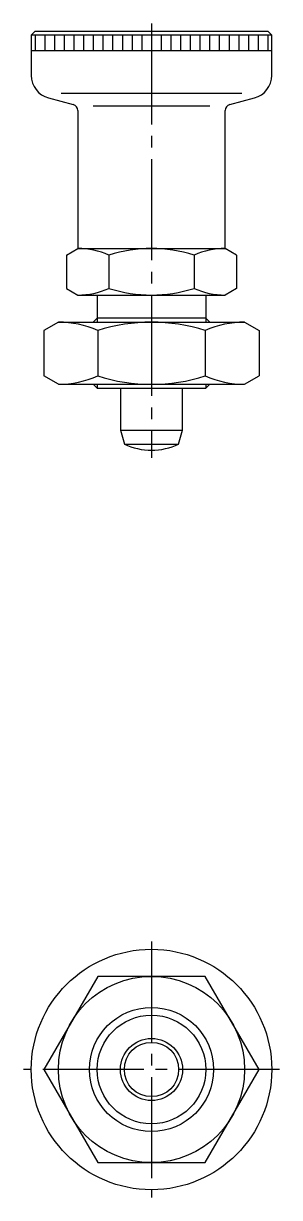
# Model space of a CAD drawing. Extents: x 11 to 154, y 10 to 161.
# Drawn here: x 120.6 to 153.6, y 9.5 to 160.8 of the extents above; entities outside this region: 2.
import ezdxf

# ---------------------------------------------------------------- set-up
doc = ezdxf.new("R2010")
doc.units = 0
doc.linetypes.add('CENTER', pattern=[17.5, 13, -1.5, 1.5, -1.5])
doc.layers.get('0').update_dxf_attribs({"linetype": 'CONTINUOUS'})
doc.layers.add('CENTER', color=1, linetype='CENTER')
doc.styles.get("Standard").update_dxf_attribs({"font": 'txt.shx'})

msp = doc.modelspace()

# ---------------------------------------------------------------- linework, layer by layer
for p, q in [((121.577391, 159.330619), (122.077391, 159.830619)), ((152.577391, 159.330619), (121.577391, 159.330619)), ((121.577391, 159.330619), (121.577391, 154.1326)), ((122.077391, 159.830619), (152.077391, 159.830619)), ((122.113171, 157.330619), (122.113171, 159.330619)), ((123.363171, 157.330619), (123.363171, 159.330619)), ((124.613171, 157.330619), (124.613171, 159.330619)), ((125.863171, 157.330619), (125.863171, 159.330619)), ((127.113171, 157.330619), (127.113171, 159.330619)), ((128.363171, 157.330619), (128.363171, 159.330619)), ((129.613171, 157.330619), (129.613171, 159.330619)), ((130.863171, 157.330619), (130.863171, 159.330619)), ((132.113171, 157.330619), (132.113171, 159.330619)), ((133.363171, 157.330619), (133.363171, 159.330619)), ((134.613171, 157.330619), (134.613171, 159.330619)), ((135.863171, 157.330619), (135.863171, 159.330619)), ((137.113171, 157.330619), (137.113171, 159.330619)), ((138.363171, 157.330619), (138.363171, 159.330619)), ((139.613171, 157.330619), (139.613171, 159.330619)), ((140.863171, 157.330619), (140.863171, 159.330619)), ((142.113171, 157.330619), (142.113171, 159.330619)), ((143.363171, 157.330619), (143.363171, 159.330619)), ((144.613171, 157.330619), (144.613171, 159.330619)), ((145.863171, 157.330619), (145.863171, 159.330619)), ((147.113171, 157.330619), (147.113171, 159.330619)), ((148.363171, 157.330619), (148.363171, 159.330619)), ((149.613171, 157.330619), (149.613171, 159.330619)), ((150.863171, 157.330619), (150.863171, 159.330619)), ((152.077391, 159.830619), (152.577391, 159.330619)), ((152.113171, 157.330619), (152.113171, 159.330619)), ((152.577391, 154.1326), (152.577391, 159.330619)), ((121.577391, 157.330619), (152.577391, 157.330619)), ((125.434653, 151.830619), (148.720128, 151.830619)), ((123.800933, 151.234823), (126.984446, 150.381803)), ((129.577391, 150.222924), (144.577391, 150.222924)), ((147.170335, 150.381803), (150.353848, 151.234823)), ((127.577391, 149.609063), (127.577391, 131.830619)), ((146.577391, 131.830619), (146.577391, 149.609063)), ((126.107735, 130.982114), (127.577391, 131.830619)), ((127.577391, 131.830619), (146.577391, 131.830619)), ((148.047046, 130.982114), (146.577391, 131.830619)), ((126.107735, 130.982114), (126.107735, 126.679125)), ((131.592563, 130.982114), (131.592563, 126.679125)), ((142.562218, 130.982114), (142.562218, 126.679125)), ((148.047046, 130.982114), (148.047046, 126.679125)), ((126.107735, 126.679125), (127.577391, 125.830619)), ((127.577391, 125.830619), (146.577391, 125.830619)), ((130.077391, 125.830619), (130.077391, 122.830619)), ((144.077391, 125.830619), (144.077391, 122.830619)), ((148.047046, 126.679125), (146.577391, 125.830619)), ((130.077391, 122.830619), (129.577391, 122.330619)), ((144.077391, 122.830619), (130.077391, 122.830619)), ((130.077391, 122.830619), (130.077391, 122.330619)), ((144.577391, 122.330619), (144.077391, 122.830619)), ((144.077391, 122.830619), (144.077391, 122.330619)), ((125.077391, 122.330619), (123.220984, 121.258823)), ((123.220984, 121.258823), (123.220984, 115.402416)), ((125.077391, 122.330619), (149.077391, 122.330619)), ((130.149187, 121.258823), (130.149187, 115.402416)), ((144.005594, 121.258823), (144.005594, 115.402416)), ((149.077391, 122.330619), (150.933797, 121.258823)), ((150.933797, 121.258823), (150.933797, 115.402416)), ((125.077391, 114.330619), (123.220984, 115.402416)), ((149.077391, 114.330619), (150.933797, 115.402416)), ((125.077391, 114.330619), (149.077391, 114.330619)), ((129.577391, 114.330619), (130.077391, 113.830619)), ((130.077391, 114.330619), (130.077391, 113.830619)), ((130.077391, 113.830619), (144.077391, 113.830619)), ((131.077391, 114.330619), (131.077391, 114.330719)), ((133.077391, 113.830619), (133.077391, 108.430619)), ((137.077391, 114.330619), (137.077491, 114.330619)), ((141.077391, 108.430619), (141.077391, 113.830619)), ((144.077391, 113.830619), (144.577391, 114.330619)), ((144.077391, 114.330619), (144.077391, 113.830619)), ((133.077391, 108.430619), (141.077391, 108.430619)), ((133.077391, 108.430619), (133.577391, 106.630619)), ((140.577391, 106.630619), (141.077391, 108.430619)), ((133.577391, 106.630619), (140.577391, 106.630619))]:
    msp.add_line(p, q)
msp.add_lwpolyline([(130.149188, 38.011297), (123.220985, 26.011297), (130.149188, 14.011297), (144.005595, 14.011297), (150.933798, 26.011297), (144.005595, 38.011297)], close=True)
for radius in [15.5, 12, 8, 4, 3.5]:
    msp.add_circle((137.077391, 26.011297), radius)
at = {"color": 3}
msp.add_circle((137.077391, 26.011297), 7, dxfattribs=at)
for centre, radius, start, end in [((124.577391, 154.1326), 3, 180, 255), ((149.577391, 154.1326), 3, 285, 0), ((126.777391, 149.609063), 0.8, 0, 75), ((147.377391, 149.609063), 0.8, 105, 180), ((127.577391, 121.906366), 9.924253, 66.135075, 90), ((137.077391, 113.679125), 18.151494, 72.412046, 107.587954), ((146.577391, 121.906366), 9.924253, 90, 113.864925), ((127.577391, 135.754872), 9.924253, 270, 293.864925), ((137.077391, 143.982114), 18.151494, 252.412046, 287.587954), ((146.577391, 135.754872), 9.924253, 246.135075, 270), ((125.077391, 109.794721), 12.535898, 66.135075, 90), ((137.077391, 99.402416), 22.928203, 72.412046, 107.587954), ((149.077391, 109.794721), 12.535898, 90, 113.864925), ((125.077391, 126.866518), 12.535898, 270, 293.864925), ((137.077391, 137.258823), 22.928203, 252.412046, 287.587954), ((149.077391, 126.866518), 12.535898, 246.135075, 270), ((137.077391, 113.886869), 8.05625, 244.249997, 295.750003)]:
    msp.add_arc(centre, radius, start, end)
at = {"layer": 'CENTER'}
for p, q in [((137.077391, 160.830619), (137.077391, 104.830619)), ((137.077391, 42.511297), (137.077391, 9.511297)), ((153.577391, 26.011297), (120.577391, 26.011297))]:
    msp.add_line(p, q, dxfattribs=at)

# ---------------------------------------------------------------- texts
for p in [(10, 25), (10, 10)]:
    msp.add_text('PXRK16', height=4).set_placement(p)

doc.saveas('drawing.dxf')
